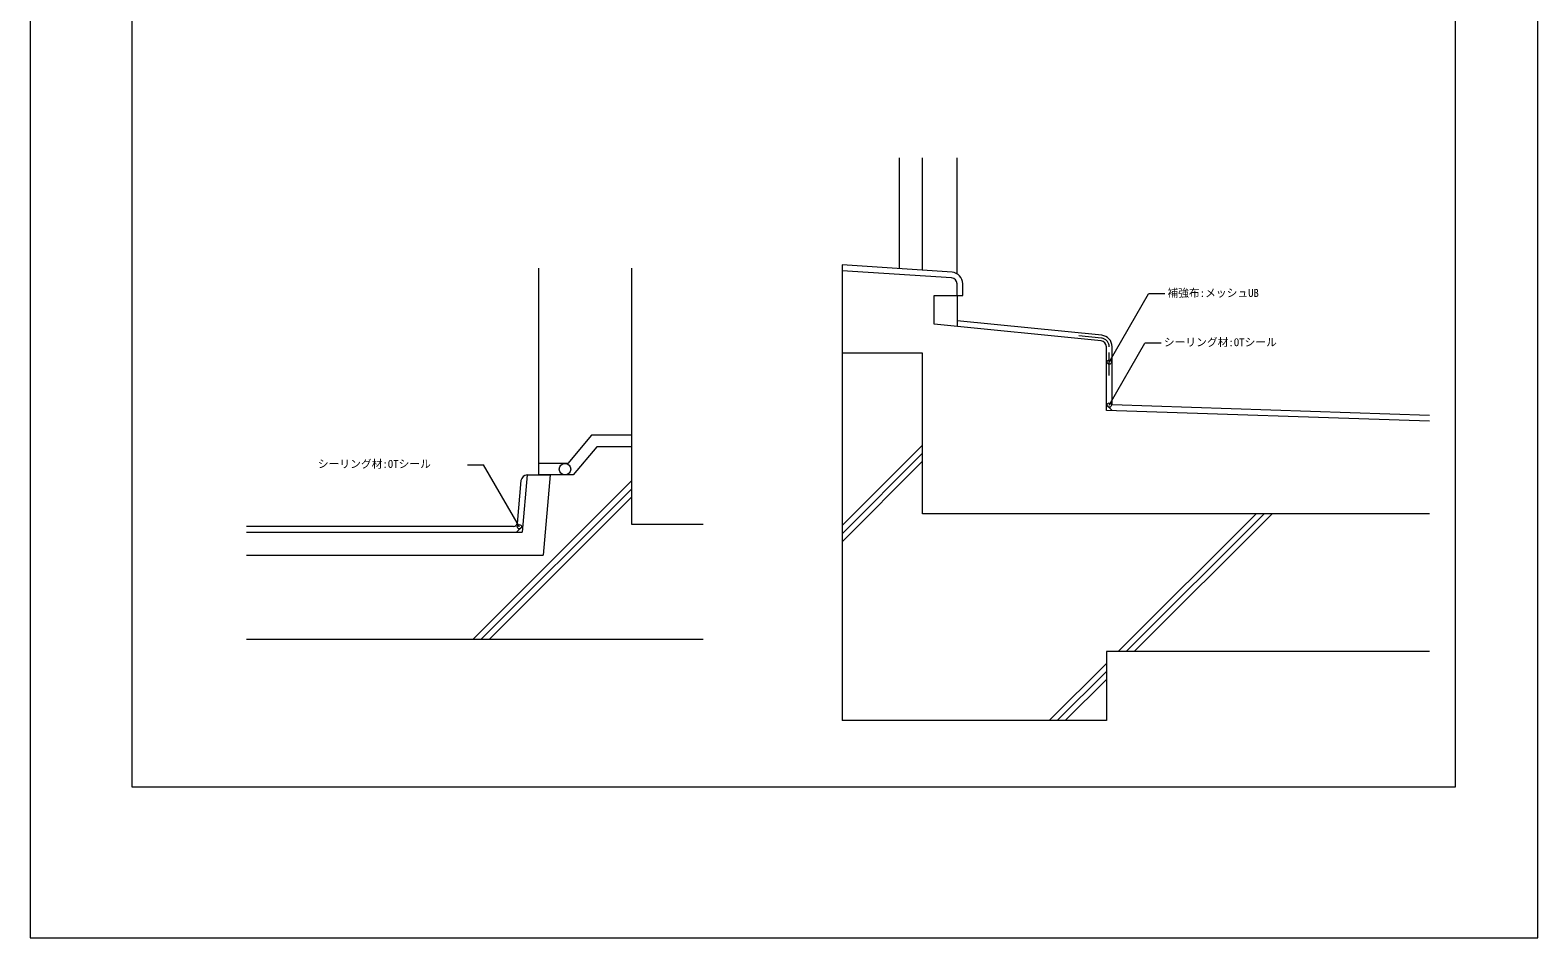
# Model space of a CAD drawing. Units: millimetres, scale not verified. Extents: x -105 to 105, y -148 to 149.
# Drawn here: x -104.9 to 105.1, y -148.5 to -22 of the extents above; entities that cross this region are included whole.
import ezdxf
from ezdxf.enums import TextEntityAlignment as Align

# ---------------------------------------------------------------- set-up
doc = ezdxf.new("R2010")
doc.units = ezdxf.units.MM
doc.header["$LTSCALE"] = 0.25
doc.linetypes.add('USER1', pattern=[19.05, 12.7, -6.35])
for name, color, linetype, lineweight in [('0-0_0', 7, 'Continuous', 18), ('0-1_WAKU', 7, 'Continuous', 18), ('0-3_KUTAI', 3, 'Continuous', 18), ('0-4_BOUSUI', 1, 'Continuous', 18), ('0-5_MOJI', 7, 'Continuous', 18), ('0-6_HATCH', 9, 'Continuous', 18), ('0-8_bousui2', 7, 'USER1', 9)]:
    doc.layers.add(name, color=color, linetype=linetype, lineweight=lineweight)
doc.styles.add('ＭＳ ゴシック', font='')
doc.styles.get('ＭＳ ゴシック').set_extended_font_data('MS Gothic')

msp = doc.modelspace()

# ---------------------------------------------------------------- linework, layer by layer
at = {"layer": '0-0_0'}
for p in [(8.1533, -54.7529), (44.9533, -118.2213)]:
    msp.add_line(p, (8.1533, -118.2213), dxfattribs=at)
at = {"layer": '0-1_WAKU'}
for points in [[(-104.9439, -148.4902), (105.0561, -148.4902), (105.0561, 148.5098), (-104.9439, 148.5098)], [(-90.7439, 121.5098), (93.5561, 121.5098), (93.5561, -127.4902), (-90.7439, -127.4902)]]:
    msp.add_lwpolyline(points, close=True, dxfattribs=at)
at = {"layer": '0-3_KUTAI'}
for p, q in [((16.1533, -55.2862), (16.1533, -39.8213)), ((19.3533, -55.4995), (19.3533, -39.8213)), ((24.1533, -55.9841), (24.1533, -39.8213)), ((-34.0988, -84.002), (-34.0988, -55.2045)), ((-21.2022, -55.2045), (-21.2022, -90.8715)), ((23.4597, -55.7733), (8.1533, -54.7529)), ((23.4065, -56.5715), (8.1533, -55.5546)), ((24.1533, -59.0213), (24.1533, -57.3697)), ((24.9533, -59.0213), (24.9533, -57.3697)), ((24.1533, -59.0213), (24.1533, -63.3413)), ((44.2329, -65.3493), (20.9533, -63.0213)), ((-35.7049, -84.002), (-36.4022, -91.9715)), ((-35.7049, -84.002), (-32.4927, -84.002)), ((-32.4927, -84.002), (-33.4699, -95.1715)), ((-74.8022, -91.9715), (-36.4022, -91.9715)), ((-21.2022, -90.8715), (-11.2022, -90.8715)), ((-74.8022, -95.1715), (-33.4699, -95.1715))]:
    msp.add_line(p, q, dxfattribs=at)
for points in [[(20.9533, -63.0213), (20.9533, -59.0213), (24.1533, -59.0213), (24.9533, -59.0213)], [(89.9533, -89.4213), (19.3533, -89.4213), (19.3533, -67.0213), (8.1533, -67.0213)], [(89.9533, -76.5048), (44.9533, -75.0213), (44.9533, -66.1453)], [(-21.2022, -78.4732), (-26.7483, -78.4732), (-30.0449, -82.402), (-34.0988, -82.402)], [(-21.2022, -80.0732), (-26.0022, -80.0732), (-29.2988, -84.002), (-34.0988, -84.002)], [(89.9533, -108.6213), (44.9533, -108.6213), (44.9533, -118.2213)]]:
    msp.add_lwpolyline(points, dxfattribs=at)
msp.add_circle((-30.4449, -83.202), 0.8, dxfattribs=at)
for centre, radius, start, end in [((23.3533, -57.3697), 0.8, 360, 86.18593), ((23.3533, -57.3697), 1.6, 360, 86.18593), ((44.1533, -66.1453), 0.8, 0, 84.28941)]:
    msp.add_arc(centre, radius, start, end, dxfattribs=at)
at = {"layer": '0-4_BOUSUI'}
for p, q in [((44.3125, -64.5532), (24.1533, -62.5373)), ((45.7806, -75.0486), (44.9533, -74.2213)), ((-36.5777, -84.7989), (-37.0993, -90.7608)), ((-37.6022, -91.1715), (-74.8022, -91.1715)), ((-37.2022, -91.9715), (-36.3255, -91.0948))]:
    msp.add_line(p, q, dxfattribs=at)
msp.add_lwpolyline([(89.9533, -75.7044), (45.7533, -74.2472), (45.7533, -66.1453)], dxfattribs=at)
for centre, radius, start, end in [((44.1533, -66.1453), 1.6, 360, 84.28941), ((-35.6769, -84.9091), 0.9075, 91.77111, 173.02873), ((-37.5967, -90.6651), 0.5065, 269.38121, 349.10872)]:
    msp.add_arc(centre, radius, start, end, dxfattribs=at)
at = {"layer": '0-5_MOJI'}
for p, q in [((45.3533, -68.2777), (50.8327, -58.7872)), ((53.0827, -58.7872), (50.8327, -58.7872)), ((45.3533, -74.2799), (50.3327, -65.6553)), ((52.5827, -65.6553), (50.3327, -65.6553)), ((-44.0316, -82.6056), (-41.7816, -82.6056)), ((-36.8022, -91.2301), (-41.7816, -82.6056)), ((-74.8022, -106.8715), (-11.2022, -106.8715))]:
    msp.add_line(p, q, dxfattribs=at)
for centre in [(45.3533, -68.2777), (45.3533, -74.2799), (-36.8022, -91.2301)]:
    msp.add_circle(centre, 0.3, dxfattribs=at)
at = {"layer": '0-6_HATCH'}
for p, q in [((8.1533, -91.0696), (19.3533, -79.8696)), ((8.1533, -92.1896), (19.3533, -80.9896)), ((8.1533, -93.3096), (19.3533, -82.1096)), ((-43.2262, -106.8715), (-21.2022, -84.8475)), ((-42.1062, -106.8715), (-21.2022, -85.9675)), ((-40.9862, -106.8715), (-21.2022, -87.0875)), ((46.6016, -108.6213), (65.8016, -89.4213)), ((47.7216, -108.6213), (66.9216, -89.4213)), ((48.8416, -108.6213), (68.0416, -89.4213)), ((37.0016, -118.2213), (44.9533, -110.2696)), ((38.1216, -118.2213), (44.9533, -111.3896)), ((39.2416, -118.2213), (44.9533, -112.5096))]:
    msp.add_line(p, q, dxfattribs=at)
at = {"layer": '0-8_bousui2'}
for p, q in [((44.2727, -64.9512), (40.2925, -64.5532)), ((45.3533, -70.1453), (45.3533, -66.1453))]:
    msp.add_line(p, q, dxfattribs=at)
msp.add_arc((44.1533, -66.1453), 1.2, 0, 84.28941, dxfattribs=at)

# ---------------------------------------------------------------- texts
at = {"layer": '0-5_MOJI', "style": 'ＭＳ ゴシック'}
for s, p in [('補強布:メッシュUB', (53.4577, -59.5372)), ('シーリング材:OTシール', (52.9577, -66.4053)), ('シーリング材:OTシール', (-64.8736, -83.3556))]:
    msp.add_text(s, height=1.1, dxfattribs=at).set_placement(p, align=Align.BOTTOM_LEFT)

doc.saveas('drawing.dxf')
